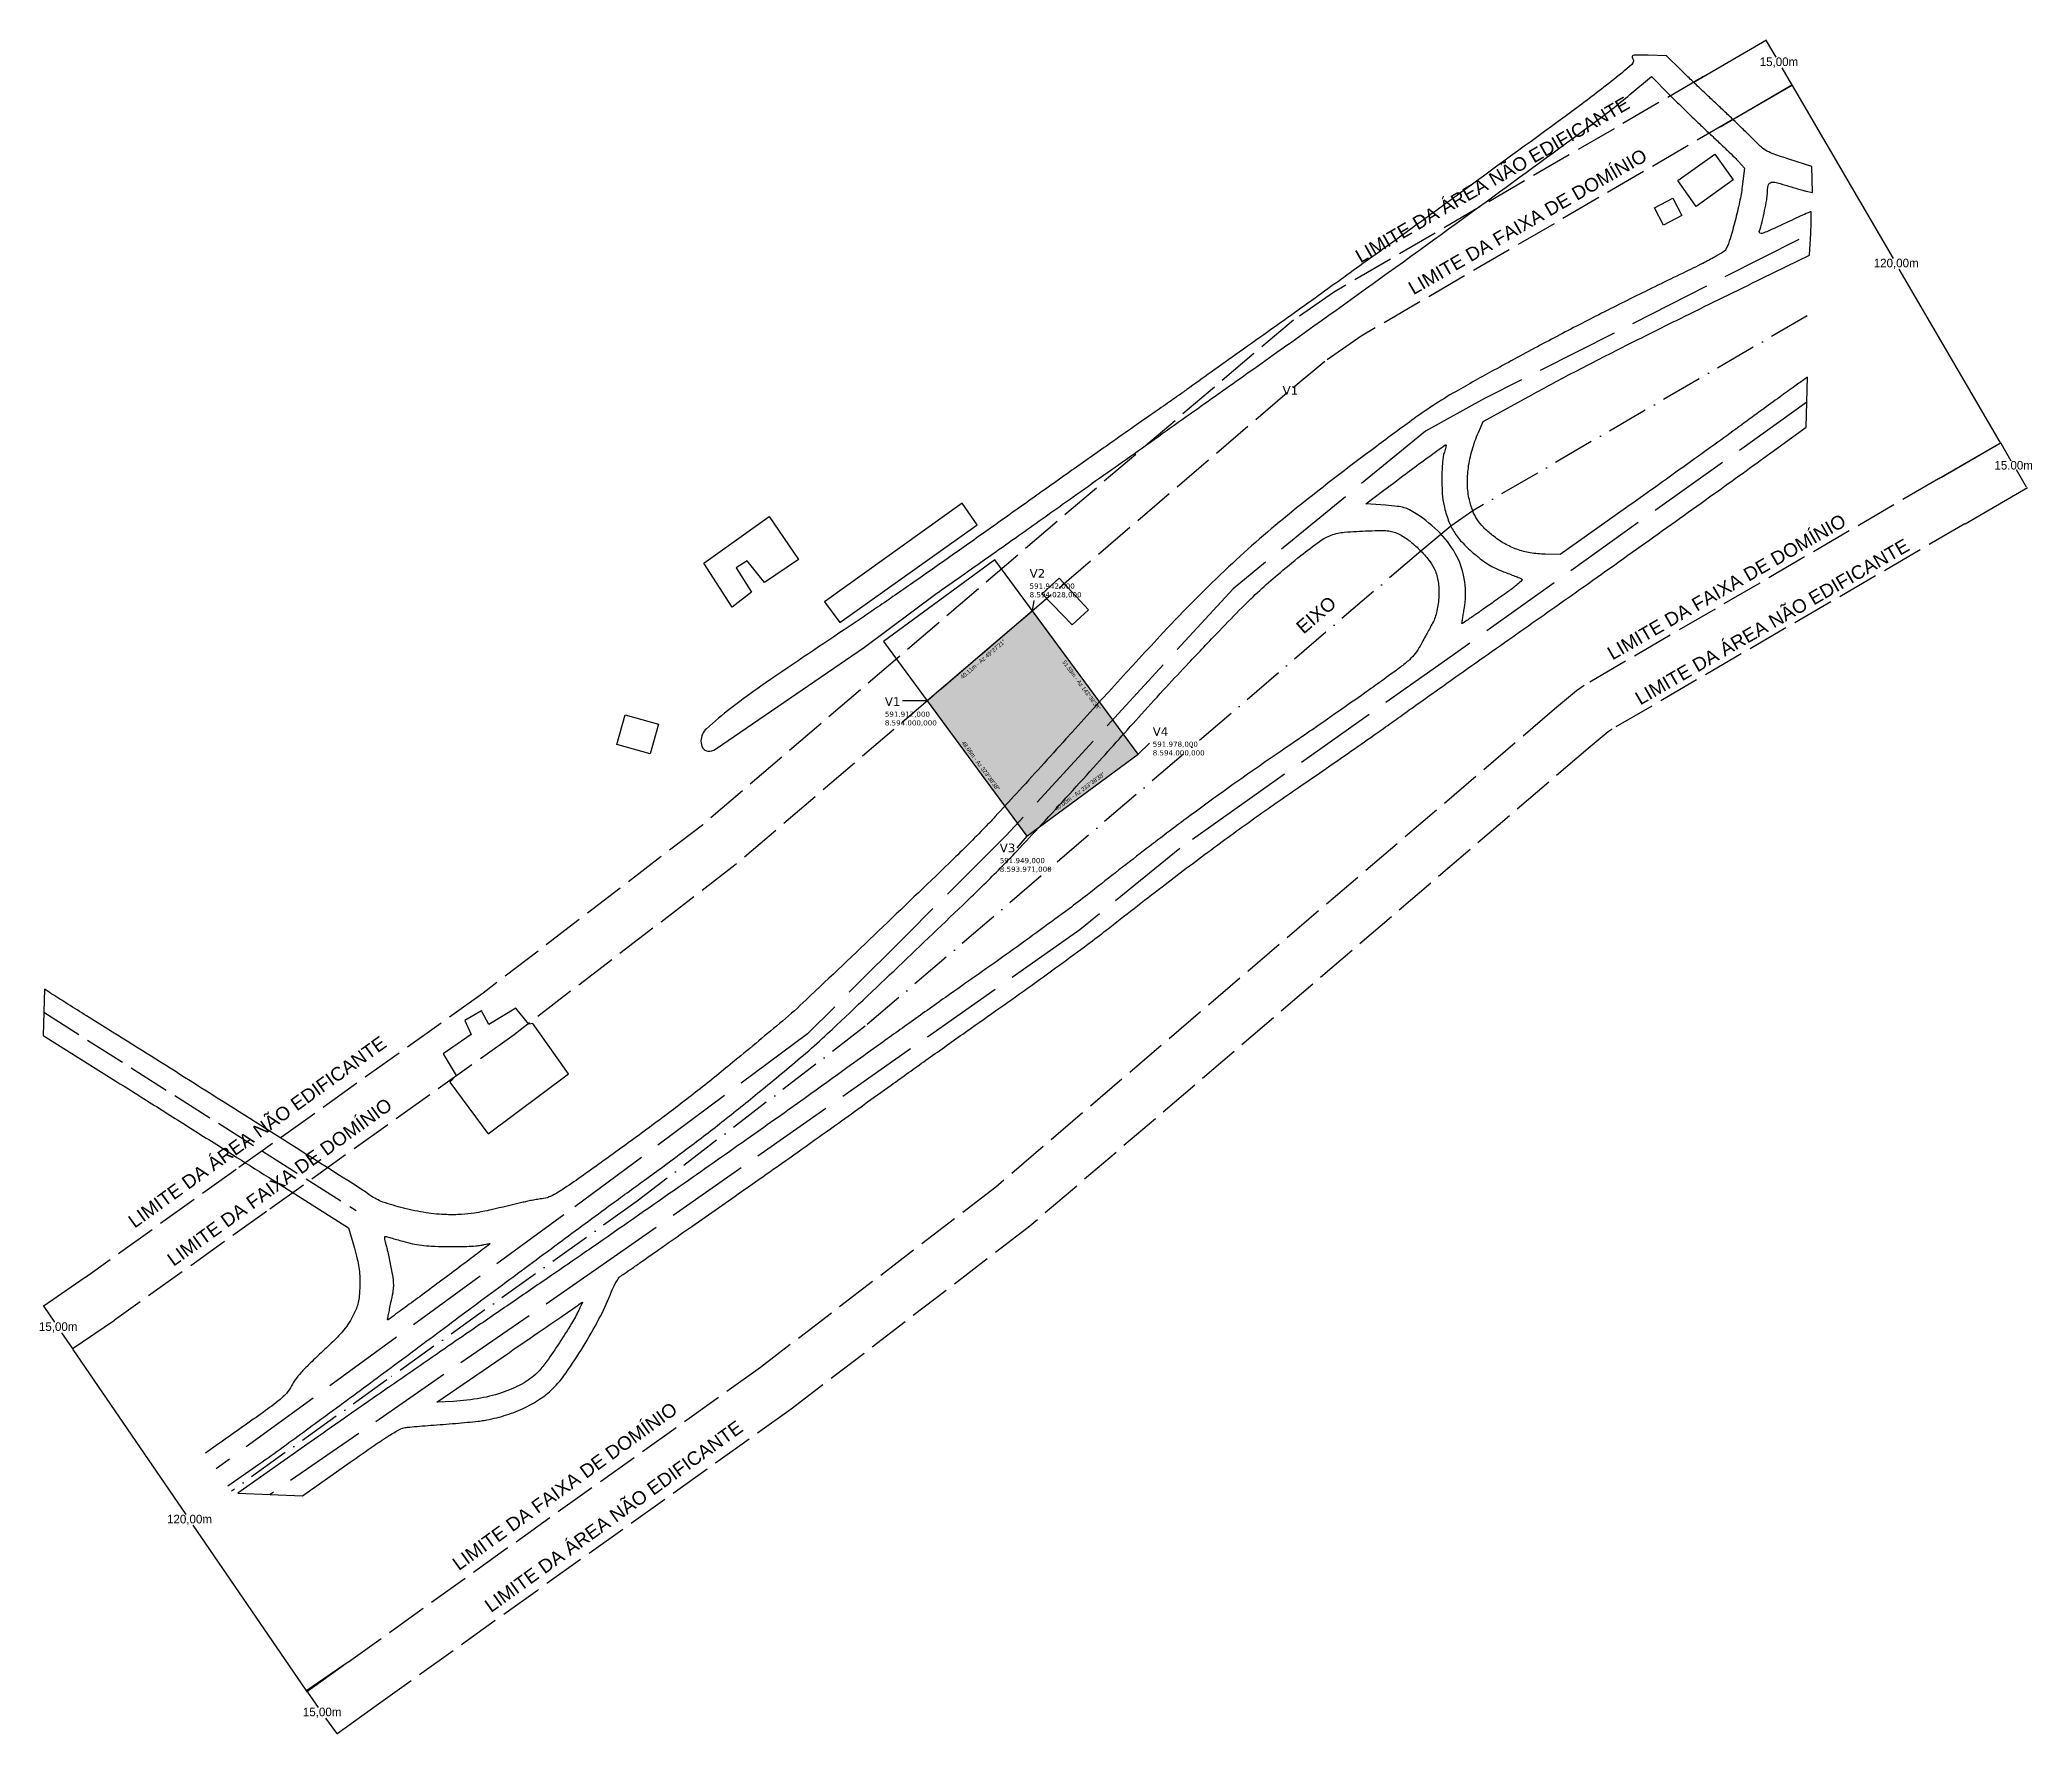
# Model space of a CAD drawing. Header units: metres. Extents: x 50 to 627, y 1 to 492.
import ezdxf
from ezdxf.enums import TextEntityAlignment as Align

# ---------------------------------------------------------------- set-up
doc = ezdxf.new("R2010")
doc.units = ezdxf.units.M
doc.header["$MEASUREMENT"] = 0
doc.linetypes.add('ACAD_ISO02W100', pattern=[15, 12, -3])
doc.linetypes.add('ACAD_ISO10W100', pattern=[18, 12, -3, 0, -3])
doc.layers.add('TEXTO', color=7, linetype='Continuous')
doc.styles.add('COELBA2', font='arial.ttf')
doc.dimstyles.get("Standard").update_dxf_attribs({"dimtxt": 0.18, "dimasz": 0.18, "dimexe": 0.18, "dimexo": 0.0625, "dimgap": 0.09, "dimtad": 0, "dimtih": 1, "dimtoh": 1, "dimdec": 4, "dimzin": 0, "dimdsep": 46, "dimtxsty": 'Standard', "dimcen": 0.09, "dimadec": 0, "dimazin": 0, "dimtfac": 1, "dimtdec": 4, "dimtofl": 0, "dimtmove": 0, "dimatfit": 3, "dimfxl": 1, "dimtolj": 1, "dimtzin": 0, "dimarcsym": 0})

# ---------------------------------------------------------------- blocks, each defined once
blk = doc.blocks.new('*D5')
at = {"color": 0, "lineweight": -2, "ltscale": 0.1, "transparency": 16777216}
for p, q in [((529.07, 479.29), (550.08, 491.54)), ((550.02, 491.3), (552.81, 486.51)), ((557.4, 478.63), (554.61, 483.42)), ((536.64, 466.32), (557.65, 478.57))]:
    blk.add_line(p, q, dxfattribs=at)
at = {"color": 0, "lineweight": 211, "ltscale": 0.1, "transparency": 16777216}
for points in [[(550.04, 491.31), (549.99, 491.28), (549.93, 491.45)], [(557.43, 478.65), (557.37, 478.62), (557.49, 478.48)]]:
    blk.add_solid(points, dxfattribs=at)
at = {"layer": 'Defpoints', "color": 0, "lineweight": 211, "ltscale": 0.1, "transparency": 16777216}
for p in [(529.02, 479.26), (557.49, 478.48), (536.59, 466.29)]:
    blk.add_point(p, dxfattribs=at)
at = {"color": 0, "ltscale": 0.1, "transparency": 16777216, "insert": (553.71, 484.96), "char_height": 0.18, "attachment_point": 5}
blk.add_mtext('\\A1;{\\H13.88889x;15,00m}', dxfattribs=at)
blk = doc.blocks.new('*D6')
at = {"color": 0, "lineweight": -2, "ltscale": 0.1, "transparency": 16777216}
for p, q in [((540.41, 468.51), (557.62, 478.55)), ((557.56, 478.31), (586.79, 428.18)), ((617.82, 374.95), (588.59, 425.08)), ((600.86, 364.85), (618.07, 374.89))]:
    blk.add_line(p, q, dxfattribs=at)
at = {"color": 0, "lineweight": 211, "ltscale": 0.1, "transparency": 16777216}
for points in [[(557.58, 478.32), (557.53, 478.29), (557.47, 478.46)], [(617.85, 374.97), (617.8, 374.94), (617.92, 374.8)]]:
    blk.add_solid(points, dxfattribs=at)
at = {"layer": 'Defpoints', "color": 0, "lineweight": 211, "ltscale": 0.1, "transparency": 16777216}
for p in [(540.35, 468.48), (617.92, 374.8), (600.8, 364.82)]:
    blk.add_point(p, dxfattribs=at)
at = {"color": 0, "ltscale": 0.1, "transparency": 16777216, "insert": (587.69, 426.63), "char_height": 0.18, "attachment_point": 5}
blk.add_mtext('\\A1;{\\H13.88889x;120,00m}', dxfattribs=at)
blk = doc.blocks.new('*D7')
at = {"color": 0, "lineweight": -2, "ltscale": 0.1, "transparency": 16777216}
for p, q in [((600.03, 364.37), (618.08, 374.87)), ((618.02, 374.62), (620.95, 369.58)), ((625.44, 361.86), (622.51, 366.9)), ((607.64, 351.3), (625.69, 361.8))]:
    blk.add_line(p, q, dxfattribs=at)
at = {"color": 0, "lineweight": 211, "ltscale": 0.1, "transparency": 16777216}
for points in [[(618.04, 374.64), (617.99, 374.61), (617.93, 374.78)], [(625.47, 361.88), (625.42, 361.85), (625.53, 361.71)]]:
    blk.add_solid(points, dxfattribs=at)
at = {"layer": 'Defpoints', "color": 0, "lineweight": 211, "ltscale": 0.1, "transparency": 16777216}
for p in [(599.98, 364.34), (625.53, 361.71), (607.58, 351.26)]:
    blk.add_point(p, dxfattribs=at)
at = {"color": 0, "ltscale": 0.1, "transparency": 16777216, "insert": (621.73, 368.24), "char_height": 0.18, "attachment_point": 5}
blk.add_mtext('\\A1;{\\H13.88889x;15.00m}', dxfattribs=at)
blk = doc.blocks.new('*D10')
at = {"color": 0, "lineweight": -2, "ltscale": 0.1, "transparency": 16777216}
for p, q in [((62.88, 132.82), (50.68, 124.49)), ((50.93, 124.44), (54.01, 119.94)), ((59.2, 112.35), (56.12, 116.85)), ((71.35, 120.44), (59.15, 112.1))]:
    blk.add_line(p, q, dxfattribs=at)
at = {"color": 0, "lineweight": 211, "ltscale": 0.1, "transparency": 16777216}
for points in [[(50.96, 124.46), (50.91, 124.42), (50.83, 124.59)], [(59.22, 112.37), (59.17, 112.33), (59.3, 112.2)]]:
    blk.add_solid(points, dxfattribs=at)
at = {"layer": 'Defpoints', "color": 0, "lineweight": 211, "ltscale": 0.1, "transparency": 16777216}
for p in [(62.93, 132.86), (50.83, 124.59), (71.4, 120.47)]:
    blk.add_point(p, dxfattribs=at)
at = {"color": 0, "ltscale": 0.1, "transparency": 16777216, "insert": (55.06, 118.4), "char_height": 0.18, "attachment_point": 5}
blk.add_mtext('\\A1;{\\H13.88889x;15,00m}', dxfattribs=at)
blk = doc.blocks.new('*D11')
at = {"color": 0, "lineweight": -2, "ltscale": 0.1, "transparency": 16777216}
for p, q in [((139.1, 21.36), (127.03, 12.72)), ((127.28, 12.68), (130.44, 8.28)), ((147.84, 9.17), (135.77, 0.52)), ((135.81, 0.78), (132.65, 5.18))]:
    blk.add_line(p, q, dxfattribs=at)
at = {"color": 0, "lineweight": 211, "ltscale": 0.1, "transparency": 16777216}
for points in [[(127.31, 12.7), (127.26, 12.66), (127.18, 12.82)], [(135.83, 0.79), (135.78, 0.76), (135.91, 0.63)]]:
    blk.add_solid(points, dxfattribs=at)
at = {"layer": 'Defpoints', "color": 0, "lineweight": 211, "ltscale": 0.1, "transparency": 16777216}
for p in [(139.15, 21.4), (127.18, 12.82), (147.89, 9.21)]:
    blk.add_point(p, dxfattribs=at)
at = {"color": 0, "ltscale": 0.1, "transparency": 16777216, "insert": (131.55, 6.73), "char_height": 0.18, "attachment_point": 5}
blk.add_mtext('\\A1;{\\H13.88889x;15,00m}', dxfattribs=at)
blk = doc.blocks.new('*D12')
at = {"color": 0, "lineweight": -2, "ltscale": 0.1, "transparency": 16777216}
for p, q in [((71.35, 120.44), (59.09, 112.06)), ((59.34, 112.01), (92.06, 64.17)), ((126.9, 13.24), (94.18, 61.08)), ((139.1, 21.37), (126.85, 12.99))]:
    blk.add_line(p, q, dxfattribs=at)
at = {"color": 0, "lineweight": 211, "ltscale": 0.1, "transparency": 16777216}
for points in [[(59.37, 112.03), (59.32, 112), (59.24, 112.16)], [(126.92, 13.25), (126.87, 13.22), (127, 13.09)]]:
    blk.add_solid(points, dxfattribs=at)
at = {"layer": 'Defpoints', "color": 0, "lineweight": 211, "ltscale": 0.1, "transparency": 16777216}
for p in [(71.4, 120.47), (59.24, 112.16), (139.15, 21.4)]:
    blk.add_point(p, dxfattribs=at)
at = {"color": 0, "ltscale": 0.1, "transparency": 16777216, "insert": (93.12, 62.62), "char_height": 0.18, "attachment_point": 5}
blk.add_mtext('\\A1;{\\H13.88889x;120,00m}', dxfattribs=at)

msp = doc.modelspace()

# ---------------------------------------------------------------- hatches: boundary and pattern name
at = {"ltscale": 0.1, "transparency": 33554483}
h = msp.add_hatch(color=3, dxfattribs=at)
h.dxf.hatch_style = 1
h.paths.add_polyline_path([(337.39042, 326.06735), (306.91287, 299.99632), (329.38185, 269.47121, 0.000681834), (332.76669, 273.15334, 0.001303), (339.88483, 280.95859, 0.001227708), (347.10323, 288.95467, -0.001586818), (356.80726, 299.6887)])
h.paths.add_polyline_path([(363.73542, 290.27649), (356.80726, 299.6887, 0.001586537), (347.10494, 288.95658, -0.001228), (339.88483, 280.95859, -0.001303), (332.76669, 273.15334, -0.000681834), (329.38185, 269.47121), (335.75996, 260.80626), (339.42301, 263.50256, 0.000148201), (340.01975, 264.1472, 0.001796961), (348.10087, 272.94544, 0.001891198), (355.98325, 281.65539, -0.000298366)])
h.paths.add_polyline_path([(367.97389, 284.51834), (363.73542, 290.27649, 0.000298341), (355.9839, 281.65611, -0.001891354), (348.10087, 272.94544, -0.001794333), (340.03161, 264.16003, -0.000151148), (339.42301, 263.50256)])

# ---------------------------------------------------------------- linework, layer by layer
at = {"ltscale": 0.1, "transparency": 33554687}
for p, q in [((337.39042, 326.06735), (337.85213, 329.04319)), ((306.91287, 299.99632), (299.69964, 299.99632)), ((367.97389, 284.51834), (371.30607, 287.72034)), ((335.75996, 260.80626), (332.81917, 257.34418))]:
    msp.add_line(p, q, dxfattribs=at)
at = {"transparency": 33554559}
msp.add_lwpolyline([(104.22587, 72.45815), (113.21658, 78.74898, 0.004982), (120.26105, 83.78332, 0.000828), (133.69798, 93.62394, 0.000909), (149.45878, 105.2508, 0.000804), (165.83146, 117.41588, -0.00059), (182.7313, 129.98394, -0.000548), (200.07552, 142.82129, -0.000546), (215.52227, 154.20198, -0.001854), (225.63133, 161.57544, 0.004571), (237.32817, 170.20479, 0.005634), (248.07009, 178.47346, 0.00532), (259.10914, 187.36265, 0.003412), (271.74143, 197.90368, 0.013899), (278.03547, 203.53653, 0.000663), (298.55254, 223.00355, 0.001002), (318.44634, 242.00551, 0.006803), (328.13194, 251.55047, 0.006361), (332.81917, 256.41943, 0.001782), (340.01975, 264.1472, 0.001797), (348.10105, 272.94563, 0.001891), (355.9826, 281.65467, -0.000501), (369.00548, 296.12548, -0.002626), (376.21551, 304.0371, -0.003475), (382.5934, 310.86636, -0.001332), (391.55344, 320.27748, -0.00457), (398.16317, 327.05787, -0.010733), (403.25239, 331.96847, -0.01126), (408.39878, 336.51467, -0.005538), (415.13702, 342.0755, -0.014074), (420.56262, 346.20637, -0.067963), (423.98078, 348.01586, -0.066842), (427.78453, 348.85714, -0.013348), (434.74215, 349.25758, -0.005243), (438.66669, 349.3373, -0.032206), (440.68558, 349.22703, -0.054718), (442.17881, 348.8801, -0.034827), (443.81868, 348.17275, -0.049317), (446.83544, 346.21598, -0.031096), (449.94921, 343.39479, -0.031333), (452.59608, 340.31434, -0.066838), (454.13564, 337.58583, -0.068526), (455.01374, 334.0497, -0.042658), (455.10489, 329.77114, -0.042616), (454.46788, 325.53184, -0.067602), (453.14459, 322.11326, 0.000002), (452.42006, 320.80051, 0.000001), (451.49912, 319.13189, 0.000001), (450.54323, 317.39993, 0.000001), (449.70122, 315.87429, -0.037028), (448.28123, 313.69898, -0.045042), (446.63683, 311.90661, -0.024168), (444.01184, 309.73977, -0.003652), (438.52304, 305.70031, -0.003546), (433.63715, 302.21185, -0.001035), (426.06981, 296.91286, -0.00104), (417.52525, 290.98226, -0.001113), (409.14896, 285.22174, 0.004249), (395.49687, 275.7063, 0.005277), (382.96832, 266.61449, 0.004739), (369.61009, 256.50601, 0.002538), (353.29548, 243.78276, -0.007182), (347.98444, 239.71961, -0.002189), (339.83161, 233.72122, -0.002191), (330.63946, 227.0815, -0.002392), (321.65313, 220.71499, 0.001157), (312.20281, 214.05477, 0.000813), (301.59529, 206.51627, 0.00082), (291.4643, 199.26655, 0.001717), (283.61294, 193.58768, -0.002554), (271.26618, 184.68872, -0.001297), (255.64737, 173.61318, -0.001069), (236.46604, 160.14733, -0.000589), (212.9517, 143.75565, -0.001205), (207.50577, 139.98827, -0.000261), (198.08374, 133.51109, -0.000273), (187.17129, 126.02647, -0.000261), (176.09009, 118.44346, 0.001008), (164.19831, 110.27964, 0.000705), (150.82292, 101.02971, 0.000711), (138.02811, 92.12762, 0.00148), (128.08456, 85.14446), (107.14702, 70.3477), (116.4858, 69.94971), (125.82458, 69.55171), (139.65781, 79.33272, -0.002788), (146.59371, 84.17908, -0.01071), (150.98764, 87.07597, -0.01429), (153.99631, 88.85047, -0.094455), (155.64824, 89.3905, -0.009801), (156.95805, 89.53251, -0.001281), (159.75219, 89.77294, -0.00149), (163.06839, 90.0398, -0.001246), (166.58988, 90.3038, 0.003087), (170.18217, 90.5864, 0.003244), (173.71186, 90.9091, 0.003107), (176.75381, 91.22621, 0.014497), (178.49931, 91.47055, 0.031949), (184.30441, 92.8417, 0.034), (189.76403, 94.92041, 0.036119), (194.5484, 97.55887, 0.051356), (198.32532, 100.60566, 0.044907), (202.25502, 105.27482, 0.015008), (207.14977, 112.74829, 0.015391), (211.77494, 120.84403, 0.027675), (214.983, 127.78512, -0.013094), (215.86364, 129.84621, -0.022547), (216.71715, 131.50559, -0.02599), (217.50854, 132.73454, -0.097459), (218.17535, 133.35874, 0.011475), (219.03124, 133.92078, 0.00075), (221.46819, 135.60774, 0.001089), (224.36566, 137.62929, 0.000813), (227.55287, 139.87106, -0.000704), (231.85275, 142.89685, -0.000191), (238.66998, 147.67587, -0.000193), (246.41155, 153.09401, -0.0002), (254.06207, 158.43947, 0.001277), (262.29611, 164.21907, 0.000818), (271.83001, 170.97086, 0.000822), (281.14678, 177.61488, 0.001538), (288.65927, 183.02588, -0.001396), (296.40376, 188.60733, -0.000642), (306.52557, 195.8396, -0.000635), (317.19553, 203.42245, -0.000879), (326.78681, 210.19507, 0.002225), (335.93161, 216.68939, 0.002069), (345.2436, 223.42351, 0.002062), (353.47389, 229.47957, 0.00699), (358.77154, 233.52756, -0.002795), (374.93891, 246.09746, -0.004326), (389.05369, 256.75247, -0.004767), (402.24573, 266.33934, -0.004807), (415.58142, 275.6457, 0.001265), (423.52357, 281.1049, 0.001132), (431.73977, 286.81065, 0.001134), (439.09677, 291.96931, 0.003539), (444.01693, 295.48833, -0.002259), (449.15352, 299.18206, -0.000577), (457.50595, 305.11672, -0.000588), (467.05633, 311.86913, -0.000596), (476.5779, 318.56741, 0.001068), (494.68025, 331.32769, 0.00075), (515.0087, 345.76803, 0.000756), (534.85248, 359.95421, 0.001287), (551.39726, 371.8844), (561.56538, 379.25632), (561.7688, 386.53045), (561.97222, 393.80458), (559.81085, 392.26314, 0.002141), (558.35896, 391.21828, 0.000126), (553.96353, 388.02473, 0.00019), (548.73198, 384.21863, 0.00014), (542.94021, 379.9991, -0.001167), (535.95925, 374.93509, -0.000561), (526.98609, 368.47314, -0.000556), (517.61174, 361.75404, -0.000797), (509.28388, 355.81907), (490.33681, 342.36164), (485.95079, 342.47579, -0.035018), (481.64319, 342.89071, -0.044307), (477.77325, 343.89781, -0.044961), (474.18657, 345.55581, -0.0378), (470.72617, 347.91524, -0.028472), (468.08097, 350.2869, -0.051488), (466.25367, 352.54631, -0.053552), (464.97209, 355.06824, -0.033607), (464.00624, 358.23569, -0.050786), (463.4374, 362.67991, -0.039718), (463.69801, 367.53956, -0.037163), (464.76809, 372.62835, -0.032269), (466.61741, 377.75704), (468.0201, 380.97918), (482.08012, 388.70694, -0.005863), (493.48219, 394.80083, -0.00282), (508.23608, 402.35969, -0.002327), (526.47904, 411.47025, -0.001284), (548.85869, 422.44548), (562.60912, 429.14511), (562.93268, 435.43196, 0.004604), (563.03452, 437.84322, 0.007682), (563.07035, 439.87442, 0.002357), (563.06613, 441.60547, 0.404531), (562.94701, 441.72687, 0.112008), (562.71578, 441.6807, 0.000549), (560.52123, 440.69738, 0.002478), (558.02616, 439.56121, 0.001562), (555.12329, 438.21092, -0.002491), (550.61777, 436.12533, -0.03151), (548.87191, 435.4571, -0.20004), (548.20915, 435.51847, -0.36066), (548.01383, 435.99185, 0.013949), (548.80376, 438.81254, 0.00907), (549.56554, 442.11026, 0.008353), (550.16514, 445.19186, 0.036339), (550.35595, 447.04114, -0.037041), (550.59105, 449.28869, -0.246222), (551.26067, 450.14951, -0.167769), (552.54396, 450.27102, -0.0163), (555.59585, 449.42429, 0.002865), (557.30672, 448.89973, 0.002756), (559.04568, 448.38787, 0.002726), (560.58332, 447.95353, 0.010001), (561.56351, 447.7034), (563.41765, 447.26956), (563.34785, 451.05921), (563.27805, 454.84885), (556.54547, 456.97975, -0.006758), (552.2876, 458.39098, -0.044162), (550.23422, 459.31246, -0.05615), (548.58425, 460.49606, -0.014738), (546.23077, 462.75062, 0.004969), (544.40516, 464.56919, 0.001755), (541.75423, 467.13982, 0.001741), (538.82151, 469.94419, 0.002045), (536.02172, 472.58115, -0.001365), (533.18153, 475.24888, -0.001082), (530.12627, 478.1469, -0.001094), (527.30399, 480.84736, -0.002734), (525.25802, 482.83525), (521.12125, 486.89879), (515.82363, 487.05608, 0.003378), (512.62682, 487.12937, 0.046867), (511.4763, 487.04003, 0.301793), (511.16314, 486.74396, 0.227281), (511.26926, 486.26884, -0.398234), (511.1016, 484.4368, -0.01404), (505.13086, 479.47378, -0.008144), (493.70348, 470.8024, -0.000606), (462.11984, 447.69561, -0.000798), (448.52117, 437.80525, -0.000555), (433.1374, 426.68011, -0.00056), (418.35267, 416.03834, -0.00116), (406.77639, 407.76624, 0.000121), (397.32261, 401.04045, 0.00019), (389.2143, 395.26428, 0.000042), (382.09519, 390.1878, 0.008257), (381.38673, 389.66466, -0.010076), (380.70361, 389.16406, -0.000142), (376.53211, 386.23625, -0.000396), (371.69107, 382.84628, -0.000261), (366.11775, 378.95442, 0.001215), (358.80873, 373.82974, 0.00041), (348.17839, 366.32468, 0.000408), (336.43619, 358.00585, 0.000467), (325.23176, 350.03854, -0.001328), (314.13139, 342.17394, -0.00123), (302.70271, 334.16422, -0.001226), (292.49573, 327.08521, -0.004125), (285.76734, 322.52463, 0.002505), (262.14336, 306.62345, 0.014424), (249.93198, 297.78905, 0.021924), (242.92582, 291.90003, 0.203219), (241.32203, 288.37515, 0.14133), (241.86028, 286.30846, 0.246429), (243.33072, 285.40291, 0.153046), (245.56524, 285.93786), (288.75271, 315.53796), (309.67841, 331.18636, 0.001048), (321.56904, 339.52679, 0.001061), (333.37791, 347.88441, -0.000156), (346.98084, 357.54874, -0.000073), (364.61445, 370.06457, -0.000072), (383.11769, 383.18959, -0.000101), (399.65378, 394.91064, 0.00171), (433.9457, 419.38351, 0.001599), (468.84829, 444.64249, 0.001045), (499.8717, 467.34502, 0.015295), (510.53985, 475.70044), (516.78993, 480.91169), (521.85455, 475.75045, 0.004325), (524.2662, 473.33494, 0.002118), (527.37836, 470.29713, 0.002101), (530.63985, 467.16686, 0.00305), (533.547, 464.43367, -0.0023), (536.21603, 461.93186, -0.002599), (538.75485, 459.50495, -0.002372), (540.89281, 457.42018, -0.01423), (541.96868, 456.29902), (543.76252, 454.31991), (543.06436, 448.99828, -0.020219), (542.30076, 444.57318, -0.010319), (541.00417, 439.08384, -0.009299), (539.56648, 433.91289, -0.043824), (538.4323, 431.05146, -0.132667), (537.61264, 430.13327, -0.015656), (535.25331, 428.69667, -0.012917), (531.63888, 426.76973, -0.003677), (525.92753, 423.96413, 0.002722), (511.40875, 416.86641, 0.003557), (498.21468, 410.20973, 0.003644), (485.37919, 403.50034, 0.003114), (471.94929, 396.24748, 0.00333), (460.8025, 390.04076, 0.014608), (454.35532, 386.14155, 0.013943), (448.01273, 381.79272, 0.002849), (437.05926, 373.72868, 0.00927), (412.43147, 354.66014, 0.019591), (394.2225, 338.79979, 0.016213), (375.31041, 319.7825, 0.004582), (347.10494, 288.95658, -0.001228), (339.88483, 280.95859, -0.001303), (332.76669, 273.15334, -0.00124), (326.60347, 266.46381, -0.005992), (323.04646, 262.71338, -0.008143), (313.27486, 252.97699, -0.001154), (292.81288, 233.33321, -0.000817), (271.79871, 213.31791, -0.014975), (264.92142, 207.16979, -0.002604), (251.15457, 195.70717, -0.005563), (240.3775, 187.02798, -0.006147), (230.11296, 179.15059, -0.004024), (218.09844, 170.31264, -0.001315), (206.4414, 161.92803, -0.011303), (201.13853, 158.31328, -0.024807), (197.91953, 156.44404, -0.089165), (195.65827, 155.74793, 0.010245), (194.37395, 155.56528, 0.005374), (192.78415, 155.28828, 0.005343), (191.1602, 154.96934, 0.008171), (189.76005, 154.65482, -0.002799), (180.55158, 152.48213, -0.016387), (175.67114, 151.52662, -0.027505), (171.92549, 151.1297, -0.019151), (167.67271, 151.07748, -0.032157), (161.69766, 151.61857, -0.023029), (155.12155, 152.95609, -0.022737), (149.18468, 154.74177, -0.071616), (145.50619, 156.65975, 0.014605), (142.09482, 158.96567, 0.000142), (116.95663, 174.8986, 0.000541), (91.68823, 190.86571, 0.000796), (69.44703, 204.83684, -0.000282), (63.2777, 208.70335, -0.000418), (57.87628, 212.09912, -0.000181), (53.26172, 215.00792, -0.008477), (52.33321, 215.61592), (51.08256, 216.46551), (50.90695, 209.71777), (50.73134, 202.97003), (71.74241, 189.79173, -0.000358), (81.45788, 183.68844, -0.000194), (93.40311, 176.16603, -0.000193), (105.55785, 168.49857, -0.000304), (115.97603, 161.91206), (139.19858, 147.21067), (140.8827, 141.40997, -0.010564), (141.74166, 138.19961, -0.024358), (142.21732, 135.74753, -0.026527), (142.42962, 133.39109, -0.014977), (142.44931, 130.5213, -0.010926), (142.314, 127.5123, -0.040227), (142.03489, 125.62993, -0.044565), (141.47282, 123.91479, -0.015633), (140.37448, 121.56359, -0.030053), (139.03064, 119.26144, -0.031339), (137.43753, 117.17065, -0.021241), (135.12296, 114.71707, -0.005824), (131.27091, 111.05278, 0.00628), (127.77272, 107.71903, 0.01679), (125.39205, 105.23086, 0.023387), (123.75858, 103.22317, 0.046189), (122.69599, 101.46608, -0.075884), (121.19602, 99.28796, -0.036354), (118.69037, 96.98361, -0.013528), (113.94051, 93.4187, -0.001151), (101.47658, 84.62397), (97.71427, 81.98219)], format="xyb", dxfattribs=at)
at = {"color": 6, "linetype": 'ACAD_ISO02W100', "transparency": 33554687}
for points in [[(531.83433, 480.90233), (424.58431, 418.33698), (413.04137, 410.29758), (401.51698, 400.66168), (241.72823, 263.97556), (178.24369, 215.29643), (106.67804, 164.18895), (62.92903, 132.86003)], [(540.35458, 468.48309), (432.66187, 405.68323), (422.15629, 398.36634), (411.20342, 389.2083), (251.17393, 252.31624), (187.16863, 203.23781), (115.40335, 151.98775), (71.39699, 120.47455)], [(599.97792, 364.33909), (497.28232, 304.45325), (495.07572, 302.9164), (488.695, 297.58129), (326.73956, 159.04173), (258.56818, 106.7688), (185.20584, 54.37823), (139.15478, 21.40081)], [(607.61182, 351.28094), (505.35987, 291.7995), (504.19065, 290.98516), (498.38145, 286.12791), (336.18526, 147.38242), (267.49312, 94.71017), (193.93115, 42.17704), (147.88805, 9.20531)]]:
    msp.add_lwpolyline(points, dxfattribs=at)
at = {"color": 30, "ltscale": 0.1, "true_color": 0xf26722, "transparency": 33554687}
for points in [[(524.38205, 450.76302), (535.10695, 458.41309), (540.4416, 450.93424), (529.7167, 443.28418)], [(517.6197, 442.86252), (522.94024, 445.64233), (525.55204, 440.64336), (520.2315, 437.86355)], [(219.40558, 295.91774), (229.00718, 293.2104), (226.58612, 284.62413), (216.98453, 287.33147)]]:
    msp.add_lwpolyline(points, close=True, dxfattribs=at)
at = {"linetype": 'ACAD_ISO02W100', "ltscale": 2, "transparency": 33554559}
for points in [[(559.44772, 433.66793), (468.42437, 387.59326), (451.32865, 378.1689), (395.58909, 332.48326), (329.78259, 260.95422), (301.30053, 232.50774), (272.21915, 203.46268), (201.58941, 150.98127), (100.84482, 77.40336)], [(561.7688, 386.53045), (459.41345, 313.3499), (403.34687, 273.6661), (380.07855, 257.19683), (351.14805, 233.57545), (216.20612, 138.81573), (116.4858, 69.94971)]]:
    msp.add_lwpolyline(points, dxfattribs=at)
at = {"color": 40, "linetype": 'ACAD_ISO10W100', "true_color": 0xf8d731, "transparency": 33554687}
msp.add_lwpolyline([(561.8782, 411.578), (464.97209, 355.06824), (458.61601, 350.64137), (449.94921, 343.39479), (288.95675, 205.67899), (222.86841, 155.0033), (150.30459, 103.18299), (105.26886, 70.93264)], dxfattribs=at)
at = {"transparency": 33554559}
for points in [[(456.74752, 372.05123, 0.058683), (456.20292, 369.18998, 0.016283), (456.02772, 364.61669, 0.016995), (456.16016, 359.93137, 0.041195), (456.65852, 356.50878, 0.030861), (457.89677, 352.33857, 0.050542), (459.5027, 349.02534, 0.049423), (461.7686, 346.05151, 0.028065), (465.03622, 342.91571, 0.013049), (467.45925, 340.94585, 0.02459), (469.5285, 339.50781, 0.027464), (471.56548, 338.38639, 0.021903), (473.87118, 337.3992, -0.000644), (475.58234, 336.75116, -0.00079), (477.179, 336.14124, -0.000655), (478.51977, 335.62462, -0.005694), (479.11309, 335.38731, -0.528416), (479.21011, 334.92462, -0.027474), (477.88847, 333.69264, -0.017115), (475.43679, 331.78537, -0.003604), (471.01792, 328.63262, -0.00125), (467.53983, 326.20169, -0.002078), (464.59475, 324.17235, -0.000177), (461.95431, 322.37042, -0.362182), (461.86174, 322.37938, -0.23582), (461.82915, 322.479, -0.000964), (462.00675, 323.66255, -0.004435), (462.22447, 325.0139, -0.002744), (462.5031, 326.5981, 0.078672), (462.68033, 334.4515, 0.083385), (460.39829, 341.80682, 0.077282), (455.6447, 348.44453, 0.056102), (448.58405, 354.18898, 0.022065), (446.61973, 355.33138, 0.052636), (445.05277, 355.95264, 0.039645), (443.14296, 356.32596, 0.008264), (439.74247, 356.65776), (434.02466, 357.1204), (439.21744, 361.03028, -0.001224), (446.56066, 366.5312, -0.002691), (452.20908, 370.69386, -0.000349), (456.96749, 374.15619, -0.37633), (457.20105, 374.13475, -0.239688), (457.24031, 374.00267, -0.008179), (457.13073, 373.45645, -0.013765), (456.96874, 372.79978, -0.008982)], [(154.9604, 143.36567, 0.016899), (157.73435, 142.66941, 0.022389), (160.30099, 142.23582, 0.018334), (163.26192, 141.98079, 0.007158), (167.36536, 141.83736, 0.007063), (170.47402, 141.81716, 0.007628), (173.50319, 141.88649, 0.007256), (176.09723, 142.02319, 0.036048), (177.54218, 142.22568, -0.004743), (178.52513, 142.42678, -0.007546), (179.37007, 142.57812, -0.002631), (180.09462, 142.69272, -0.247292), (180.1918, 142.65908, -0.444924), (180.1847, 142.57536, -0.000068), (175.91897, 139.34022, -0.001297), (171.16532, 135.75546, -0.000777), (165.49821, 131.51861, -0.000958), (159.81425, 127.29983, -0.001596), (155.00808, 123.77051, -0.000103), (150.68414, 120.61786, -0.376748), (150.56847, 120.6284, -0.239478), (150.53077, 120.75507, -0.001119), (150.78804, 122.14466, -0.00481), (151.10198, 123.73481, -0.00298), (151.49976, 125.5965, 0.009577), (152.08681, 128.53307, 0.037536), (152.27694, 130.37036, 0.039776), (152.18465, 132.16336, 0.011683), (151.76077, 134.88862, 0.005501), (151.39671, 136.79527, 0.00444), (150.96502, 138.83512, 0.004488), (150.53287, 140.71112, 0.01151), (150.17691, 142.05784, -0.012595), (149.90512, 143.09522, -0.022188), (149.74071, 143.96567, -0.019495), (149.672, 144.62836, -0.443916), (149.79106, 144.75085, -0.055355), (150.07795, 144.70849, -0.001155), (151.47324, 144.33806, -0.002678), (153.10281, 143.89203, -0.001799)], [(205.93269, 123.39073, -0.025659), (203.83319, 119.53184, -0.007998), (200.29835, 113.96292, -0.007431), (196.64131, 108.57632, -0.035761), (194.30425, 105.70269, -0.073203), (190.07654, 102.35069, -0.046129), (184.34446, 99.7077, -0.04069), (177.41729, 97.87599, -0.030671), (169.59159, 96.96529), (164.77656, 96.70247), (185.79993, 111.16662, -0.000091), (193.86926, 116.71618, -0.000151), (200.68148, 121.39633, -0.000005), (206.84899, 125.63072, -0.049752), (206.93834, 125.67979, -0.677107), (206.96335, 125.65467, -0.00169), (206.69038, 125.0276, -0.005268), (206.35435, 124.2841, -0.002988)]]:
    msp.add_lwpolyline(points, format="xyb", close=True, dxfattribs=at)
at = {"color": 30, "ltscale": 0.1, "true_color": 0xf26722, "transparency": 33554687}
msp.add_lwpolyline([(250.39633, 327.09497), (242.19551, 339.92676), (261.0624, 353.40289), (269.62341, 340.94071), (259.76914, 334.23743), (254.68219, 340.55631), (251.57426, 338.48347), (256.01685, 331.48938), (250.39633, 327.09497)], dxfattribs=at)
at = {"color": 30, "ltscale": 0.05, "true_color": 0xf26722, "transparency": 33554687}
for points in [[(281.55377, 322.72866), (321.35344, 350.95107), (316.98112, 357.25012), (277.1196, 328.64752), (281.55377, 322.72866)], [(353.66666, 326.40483), (345.08876, 335.54217), (340.20377, 331.0138), (348.9094, 322.0233), (353.66666, 326.40483)]]:
    msp.add_lwpolyline(points, dxfattribs=at)
at = {"ltscale": 0.1, "transparency": 33554687}
msp.add_lwpolyline([(335.75996, 260.80626), (367.97389, 284.51834), (326.47774, 340.89272), (294.26382, 317.18064), (335.75996, 260.80626)], dxfattribs=at)
at = {"color": 0, "ltscale": 0.1, "transparency": 33554687}
msp.add_lwpolyline([(335.75996, 260.80626), (367.97389, 284.51834), (337.39042, 326.06735), (306.91287, 299.99632), (335.75996, 260.80626)], dxfattribs=at)
at = {"linetype": 'ACAD_ISO02W100', "transparency": 33554559}
msp.add_lwpolyline([(50.90695, 209.71777), (141.4205, 152.23857)], dxfattribs=at)
at = {"color": 30, "linetype": 'Continuous', "ltscale": 0.05, "true_color": 0xf26722, "transparency": 33554687}
msp.add_lwpolyline([(179.70851, 174.54444), (202.9466, 191.92462), (192.58266, 206.45688), (191.49285, 206.30939), (187.65576, 210.92258), (179.81867, 206.1938), (177.75678, 210.19101), (172.87021, 207.36195), (174.71393, 203.29729), (166.63931, 197.72248), (170.369, 191.3674), (168.51009, 189.49335), (179.5691, 174.5809)], dxfattribs=at)

# ---------------------------------------------------------------- texts
at = {"color": 7, "ltscale": 0.1, "true_color": 0xffffff, "transparency": 33554687}
for s, rotation, p in [('40.11m - Az 49%%d27\'21"', 40.54426586, (323.00969, 312.02876)), ('51.59m - Az 143%%d38\'38"', 306.35610068, (351.61909, 304.51035)), ('48.66m - Az 323%%d38\'38"', 306.35610068, (322.39947, 281.18379)), ('40.00m - Az 233%%d38\'38"', 36.35610068, (351.08442, 273.72536))]:
    msp.add_text(s, height=1.2, rotation=rotation, dxfattribs=at).set_placement(p, align=Align.MIDDLE_CENTER)
at = {"ltscale": 0.1, "transparency": 33554687, "char_height": 2.5, "attachment_point": 1}
for s, insert in [('\\A1;{\\fVerdana|b0|i0|c0|p34;V1}', (409.86105, 391.19748)), ('\\A1;{\\fVerdana|b0|i0|c0|p34;V2\\P\\H0.6x;591.942,000\\P8.594.028,000}', (336.56024, 338.16129)), ('\\A1;{\\fVerdana|b0|i0|c0|p34;V1\\P\\H0.6x;591.912,000\\P8.594.000,000}', (294.60624, 301.03064)), ('\\A1;{\\fVerdana|b0|i0|c0|p34;V4\\P\\H0.6x;591.978,000\\P8.594.000,000}', (372.23859, 292.33868)), ('\\A1;{\\fVerdana|b0|i0|c0|p34;V3\\P\\H0.6x;591.949,000\\P8.593.971,000}', (327.90688, 258.61016))]:
    msp.add_mtext_dynamic_manual_height_columns(s, width=18.6918655, gutter_width=1, heights=[0], dxfattribs=dict(at, insert=insert))
at = {"layer": 'TEXTO', "color": 5, "transparency": 33554687, "style": 'COELBA2'}
for s, height, rotation, p in [('LIMITE DA ÁREA NÃO EDIFICANTE', 3.9123375, 29.94368829, (471.63817, 449.3241)), ('LIMITE DA FAIXA DE DOMÍNIO', 3.9123375, 29.98451954, (481.85497, 437.16205)), ('LIMITE DA FAIXA DE DOMÍNIO', 3.9123375, 29.98451954, (539.51634, 331.32701)), ('LIMITE DA ÁREA NÃO EDIFICANTE', 3.9123375, 29.94368829, (552.7142, 321.21331)), ('EIXO', 3.912337, 40.94705693, (420.87583, 323.41818)), ('LIMITE DA ÁREA NÃO EDIFICANTE', 3.9123375, 35.81234892, (113.88025, 173.47042)), ('LIMITE DA FAIXA DE DOMÍNIO', 3.9123375, 35.85318017, (120.35551, 158.96354)), ('LIMITE DA FAIXA DE DOMÍNIO', 3.9123375, 35.85318017, (203.0048, 70.78472)), ('LIMITE DA ÁREA NÃO EDIFICANTE', 3.9123375, 35.81234892, (217.1676, 62.07348))]:
    msp.add_text(s, height=height, rotation=rotation, dxfattribs=at).set_placement(p, align=Align.CENTER)

# ---------------------------------------------------------------- dimensions: what is measured, and where the dimension line sits
at = {"color": 6, "ltscale": 0.1, "transparency": 33554687}
for p1, p2, distance, text, picture, middle in [((529.02081, 479.26104), (536.58704, 466.28609), 24.19922, '{\\H13.88889x;15,00m}', '*D5', (553.70845, 484.96386)), ((540.35458, 468.48309), (600.8041, 364.82087), 19.80789, '{\\H13.88889x;120,00m}', '*D6', (587.69043, 426.63013)), ((599.97792, 364.33909), (607.58359, 351.26452), 20.76427, '{\\H13.88889x;15.00m}', '*D7', (621.72913, 368.24264)), ((71.39699, 120.47455), (62.92903, 132.86003), 14.65558, '{\\H13.88889x;15,00m}', '*D10', (55.06479, 118.39571)), ((139.15478, 21.40081), (71.39699, 120.47455), 14.72699, '{\\H13.88889x;120,00m}', '*D12', (93.11991, 62.62405)), ((147.88805, 9.20531), (139.15478, 21.40081), 14.73043, '{\\H13.88889x;15,00m}', '*D11', (131.54509, 6.72674))]:
    dim = msp.add_aligned_dim(p1=p1, p2=p2, distance=distance, text=text, dimstyle='Standard', dxfattribs=at)
    dim.commit()
    dim.dimension.update_dxf_attribs({"geometry": picture, "text_midpoint": middle})

doc.saveas('drawing.dxf')
